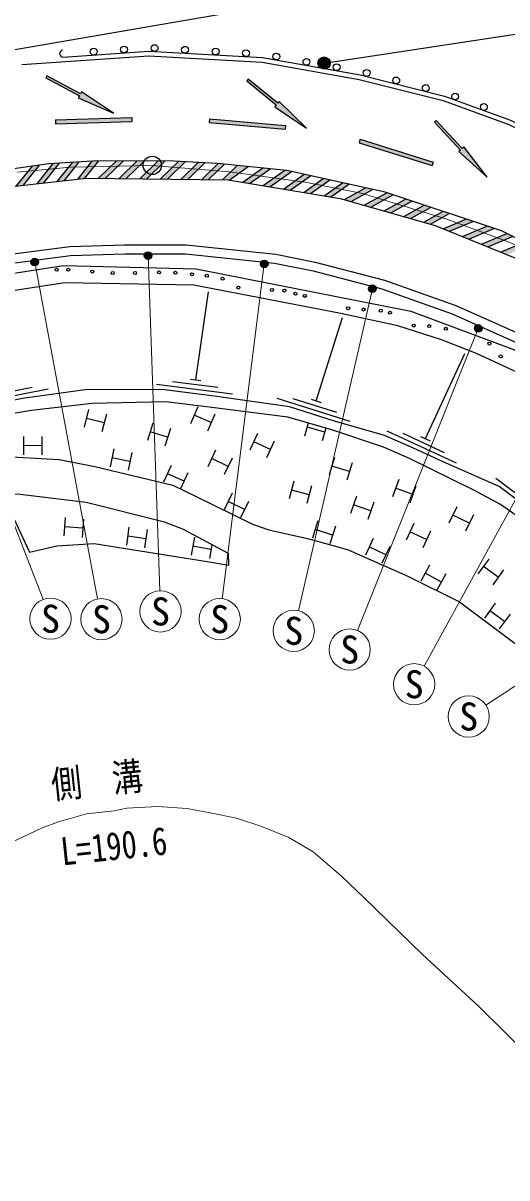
# Model space of a CAD drawing. Units: millimetres at full size, sheet at 1:1000; details may follow other scales. Extents: x 40000 to 680000, y 20000 to 380000.
# Drawn here: x 163321 to 194982, y 244452 to 320110 of the extents above; entities that cross this region are included whole.
import ezdxf
from ezdxf.enums import TextEntityAlignment as Align

# ---------------------------------------------------------------- set-up
doc = ezdxf.new("R2010")
doc.units = ezdxf.units.MM
doc.header["$LTSCALE"] = 1000
doc.linetypes.add('CHAIN', pattern=[18.5, 12, -1.5, 3.5, -1.5])
doc.linetypes.add('DASHED', pattern=[7.5, 6, -1.5])
for name, color, linetype, lineweight in [('M-BGD', 7, 'Continuous', 25), ('M-BMK', 2, 'CHAIN', 13), ('M-BMK-SRVR', 3, 'Continuous', 25), ('M-STR-HTXT', 7, 'Continuous', 13), ('M-STR-STRC', 7, 'Continuous', 25)]:
    doc.layers.add(name, color=color, linetype=linetype, lineweight=lineweight)
doc.styles.add('ＭＳ ゴシック', font='')
doc.styles.get('ＭＳ ゴシック').set_extended_font_data('MS Gothic')

msp = doc.modelspace()

# ---------------------------------------------------------------- hatches: boundary and pattern name
at = {"layer": 'M-STR-STRC'}
for points in [[(182679, 317278, -1), (183354, 317708, -0.41421), (183231, 317156, -0.41421)], [(169239, 314219), (167143, 315600), (167072, 315468), (164870, 316651), (164799, 316519), (167001, 315335), (166930, 315203)], [(181869, 313222), (180077, 314979), (179981, 314863), (178047, 316446), (177952, 316329), (179887, 314746), (179792, 314630)], [(165435, 313769), (165443, 313519), (170440, 313668), (170433, 313917)], [(175521, 313848), (175499, 313599), (180480, 313157), (180502, 313406)], [(193690, 310009), (192158, 311997), (192048, 311895), (190351, 313732), (190241, 313629), (191938, 311793), (191828, 311691)], [(185383, 312499), (185308, 312260), (190081, 310770), (190156, 311009)], [(166994, 311019), (166566, 310992), (165573, 309743), (166020, 309794)], [(168274, 311095), (168211, 311095), (167850, 311073), (166914, 309896), (167361, 309947)], [(169880, 311083), (169428, 311086), (168260, 309948), (168710, 309942)], [(171237, 311072), (170784, 311076), (169610, 309931), (170060, 309925)], [(172593, 311062), (172373, 310847), (171703, 310194), (171410, 309908), (170960, 309914), (171388, 310331), (172141, 311065), (172309, 311064)], [(173919, 311021), (173485, 311043), (172310, 309897), (172760, 309891)], [(175219, 310955), (174785, 310977), (173660, 309880), (174110, 309874)], [(164386, 310807), (163928, 310743), (162890, 309438), (163337, 309489)], [(165710, 310938), (165282, 310911), (164231, 309590), (164678, 309641)], [(176497, 310868), (176083, 310909), (175010, 309863), (175460, 309857)], [(178045, 310713), (177324, 310785), (176360, 309846), (176744, 309841), (176809, 309830)], [(179486, 310570), (179006, 310617), (177697, 309682), (178140, 309608)], [(180881, 310393), (180575, 310461), (180447, 310474), (179028, 309460), (179472, 309386)], [(182133, 310114), (181715, 310207), (180360, 309238), (180804, 309164)], [(183384, 309835), (182967, 309928), (181691, 309016), (182135, 308943)], [(184636, 309556), (184219, 309649), (183023, 308795), (183467, 308721)], [(186196, 309208), (185730, 309312), (184348, 308542), (184781, 308419)], [(187525, 308856), (187116, 308993), (185646, 308173), (186079, 308050)], [(188752, 308448), (188343, 308584), (186945, 307804), (187378, 307681)], [(189979, 308039), (189570, 308175), (188244, 307435), (188677, 307313)], [(191206, 307630), (190797, 307766), (189542, 307067), (189975, 306944)], [(192762, 307112), (192305, 307264), (190820, 306638), (191237, 306468)], [(194134, 306654), (193677, 306807), (192071, 306129), (192488, 305960)], [(195350, 306131), (194974, 306318), (193322, 305621), (193738, 305451)], [(196480, 305572), (196104, 305758), (194572, 305112), (194989, 304943)], [(171330, 304701, -0.41421), (171321, 305054, -0.41421), (171675, 305063, -1)], [(163938, 304248, -0.41421), (163876, 304597, -0.41421), (164225, 304658, -1)], [(178902, 304183, -1), (179299, 304487, -0.41421), (179252, 304136, -0.41421)], [(185968, 302573, -1), (186394, 302835, -0.41421), (186312, 302491, -0.41421)], [(192874, 300009, -1), (193335, 300202, -0.41421), (193201, 299875, -0.41421)]]:
    msp.add_hatch(color=256, dxfattribs=at).paths.add_polyline_path(points)

# ---------------------------------------------------------------- linework, layer by layer
at = {"layer": 'M-BGD'}
for p, q in [((174615, 296737), (175459, 302503)), ((182499, 295362), (184218, 300822)), ((189650, 292884), (192219, 298455)), ((173089, 296631), (176065, 296248)), ((174268, 296781), (174962, 296692)), ((160061, 295168), (164963, 296157)), ((160982, 295660), (163923, 296253)), ((172059, 296461), (177018, 295822)), ((179934, 295540), (184703, 294038)), ((180978, 295526), (183840, 294625)), ((182165, 295467), (182833, 295256)), ((167607, 294794), (167312, 293631)), ((168770, 294499), (168475, 293336)), ((174762, 294963), (174282, 293863)), ((175622, 293933), (174522, 294413)), ((175862, 294483), (175382, 293383)), ((168623, 293917), (167460, 294212)), ((171810, 293906), (171453, 292760)), ((181978, 293906), (181744, 293055)), ((183060, 293316), (181903, 293633)), ((183132, 293578), (182901, 292737)), ((163337, 293018), (163353, 291819)), ((164537, 293034), (164553, 291834)), ((172777, 292975), (171632, 293333)), ((172956, 293548), (172598, 292403)), ((178667, 293223), (178165, 292133)), ((187128, 293386), (191669, 291292)), ((188162, 293240), (190886, 291983)), ((189332, 293031), (189968, 292737)), ((164545, 292434), (163345, 292419)), ((169252, 292223), (169015, 291047)), ((175921, 292129), (175401, 291048)), ((179506, 292176), (178416, 292678)), ((179757, 292721), (179255, 291631)), ((170310, 291398), (169134, 291635)), ((170428, 291986), (170191, 290809)), ((176742, 291068), (175661, 291588)), ((177002, 291609), (176482, 290527)), ((183698, 291656), (183353, 290507)), ((184847, 291311), (184502, 290162)), ((173005, 291130), (172517, 290034)), ((173857, 290094), (172761, 290582)), ((174101, 290642), (173631, 289586)), ((184675, 290737), (183525, 291082)), ((181035, 290096), (180731, 288935)), ((182196, 289793), (181892, 288632)), ((187904, 290204), (187496, 289076)), ((189033, 289797), (188625, 288668)), ((194251, 290296), (198252, 287298)), ((177005, 289306), (176471, 288231)), ((182044, 289213), (180883, 289516)), ((185149, 289118), (184749, 287986)), ((188829, 289232), (187700, 289640)), ((177812, 288234), (176738, 288768)), ((178080, 288771), (177545, 287697)), ((186080, 288152), (184949, 288552)), ((186280, 288717), (185880, 287586)), ((191707, 288420), (191185, 287339)), ((166079, 287709), (165980, 286513)), ((167275, 287610), (167176, 286414)), ((182614, 287506), (182251, 286362)), ((192527, 287357), (191446, 287879)), ((192788, 287897), (192266, 286817)), ((167226, 287012), (166030, 287111)), ((170249, 287088), (170085, 285900)), ((171437, 286925), (171274, 285736)), ((183576, 286570), (182433, 286934)), ((183758, 287142), (183394, 285998)), ((188887, 287322), (188389, 286230)), ((189730, 286278), (188638, 286776)), ((189979, 286824), (189481, 285732)), ((171355, 286330), (170167, 286494)), ((174544, 286436), (174329, 285255)), ((186240, 286334), (185718, 285254)), ((175617, 285631), (174436, 285845)), ((175672, 285933), (175510, 285040)), ((187060, 285272), (185979, 285794)), ((187321, 285812), (186799, 284732)), ((189928, 284594), (189354, 283540)), ((193800, 284992), (193091, 284024)), ((194414, 283799), (193446, 284508)), ((190695, 283493), (189641, 284067)), ((190981, 284020), (190408, 282966)), ((194768, 284283), (194059, 283315)), ((194220, 282097), (193509, 281130)), ((194831, 280903), (193864, 281614)), ((195186, 281386), (194475, 280419))]:
    msp.add_line(p, q, dxfattribs=at)
for points in [[(163243, 317390), (171549, 317966), (178958, 317552), (185321, 316422), (190808, 315028), (195112, 313467), (198270, 311934), (202067, 309492), (206506, 305934), (213278, 299651), (215303, 297454)], [(165952, 317879), (171547, 318267), (178993, 317851), (185384, 316715), (190896, 315316), (195229, 313744), (198417, 312196), (202243, 309735), (206702, 306161), (213491, 299863), (215523, 297657)], [(123195, 272895), (124967, 275267), (130941, 282447), (133617, 285703), (136304, 289525), (139044, 292491), (144263, 297314), (149140, 300238), (151929, 301357), (155323, 302392), (159872, 303298), (165964, 304218), (174651, 304016), (188702, 301231), (195485, 298697), (201426, 295167), (204822, 292750), (207827, 290114), (212719, 285512), (214941, 283204)], [(214941, 283204), (214278, 282566), (211679, 285084), (206785, 289325), (204326, 291741), (201737, 293696), (198400, 295669), (195678, 297221), (192990, 298469), (190696, 299354), (187850, 300268), (184113, 301094), (174489, 302941), (166043, 303103), (160743, 302283), (155513, 301328), (151543, 300149), (149324, 299110), (144763, 296279), (140456, 292525), (138463, 290412), (136492, 287822), (133897, 284239), (130724, 280423)], [(209747, 276711), (205102, 281240), (201564, 284578), (198289, 286896), (194484, 289746), (190804, 291361), (188864, 292255), (186982, 293087), (183700, 294040), (180757, 294967), (176002, 295651), (172584, 296091), (167525, 296095), (163272, 295510), (158846, 294617), (154331, 293382)], [(207869, 277086), (204678, 280813), (201073, 283871), (197852, 286259), (194559, 288581), (192814, 289501), (188605, 291587), (186911, 292316), (183522, 293467), (180636, 294288), (175491, 294949), (172652, 295289), (167820, 295184), (163868, 294725), (158967, 293916), (154475, 292799)], [(123195, 272895), (128931, 276944), (133128, 280484), (137235, 283985), (139513, 285954), (141624, 287378), (143959, 288871), (146068, 289878), (150435, 291786), (152859, 292017), (157851, 291956), (165674, 291512), (168023, 291053), (173118, 289841), (174640, 289084), (178336, 287278), (179403, 286918), (181924, 286338), (183774, 285843), (184594, 285610), (188500, 283877), (191870, 282192), (198565, 277199), (204338, 271075)]]:
    msp.add_lwpolyline(points, dxfattribs=at)
at = {"layer": 'M-BGD', "linetype": 'DASHED'}
for points in [[(161849, 304878), (166379, 305478), (169966, 305584), (173986, 305588), (179859, 304979), (182441, 304457), (186969, 303266), (191632, 301619), (195811, 299745), (198638, 298233), (202854, 295427), (208268, 291350), (212713, 287152), (214997, 284309), (216020, 282531), (224880, 265663), (228823, 258558), (231564, 254274), (233321, 252052), (238402, 246336), (239911, 244838)], [(161954, 304287), (166427, 304879), (169975, 304984), (173955, 304988), (179768, 304385), (182305, 303873), (186792, 302692), (191409, 301061), (195546, 299206), (198330, 297718), (202507, 294937), (207880, 290890), (212271, 286745), (214500, 283969), (215494, 282242), (224352, 265378), (228308, 258250), (231075, 253925), (232862, 251667), (237966, 245924), (239449, 244452)]]:
    msp.add_lwpolyline(points, dxfattribs=at)
at = {"layer": 'M-BGD'}
msp.add_lwpolyline([(161939, 289291), (163729, 285445), (165531, 285860), (167970, 286019), (175361, 284847), (176789, 284595), (176755, 285351), (173771, 286955), (172566, 287408), (167439, 288693), (163128, 289219)], close=True, dxfattribs=at)
for centre, radius in [((169927, 318380), 225), ((171923, 318471), 225), ((173920, 318359), 225), ((167932, 318242), 225), ((175917, 318248), 225), ((177913, 318137), 225), ((179898, 317919), 225), ((181867, 317569), 225), ((183836, 317219), 225), ((185800, 316842), 225), ((187738, 316350), 225), ((189676, 315857), 225), ((191595, 315301), 225), ((193475, 314619), 225), ((165519, 303948), 100), ((166277, 303948), 100), ((167849, 303831), 100), ((169189, 303734), 100), ((170645, 303734), 100), ((172217, 303773), 100), ((173285, 303754), 100), ((174372, 303657), 100), ((175343, 303560), 100), ((176372, 303366), 100), ((177410, 302782), 100), ((179604, 302627), 100), ((180419, 302588), 100), ((181138, 302375), 100), ((181759, 302239), 100), ((184593, 301424), 100), ((185603, 301346), 100), ((186729, 301268), 100), ((187331, 301133), 100), ((188888, 300296), 100), ((189898, 300258), 100), ((190985, 300083), 100), ((193842, 299111), 100), ((194580, 298277), 100)]:
    msp.add_circle(centre, radius, dxfattribs=at)
msp.add_arc((165937, 318103), 225, 93.96431, 273.96431, dxfattribs=at)
at = {"layer": 'M-BMK'}
msp.add_lwpolyline([(162954, 310337), (166411, 310665), (171775, 310789), (176819, 310358), (181783, 309684), (185532, 308954), (191042, 307270), (195061, 305775), (199473, 303849), (202796, 302070), (207441, 298805), (210748, 296207), (213636, 293265), (216299, 290357), (220455, 285486), (223932, 280938), (228486, 274708), (236999, 262164), (241094, 256557), (246281, 250155)], dxfattribs=at)
at = {"layer": 'M-BMK-SRVR'}
msp.add_circle((171775, 310789), 600, dxfattribs=at)
at = {"layer": 'M-STR-HTXT'}
for p, q in [((164081, 304453), (168199, 282381)), ((171503, 304882), (172265, 282915)), ((179100, 304335), (176354, 282398)), ((156699, 302840), (164625, 282347)), ((186181, 302704), (181335, 281611)), ((193105, 300106), (185195, 280323)), ((199838, 296746), (189563, 277978)), ((211362, 287140), (193609, 275425)), ((169277, 268510), (170099, 268671)), ((170099, 268671), (172122, 268780)), ((172122, 268780), (174067, 268663)), ((174067, 268663), (175556, 268368)), ((165628, 267780), (167459, 268296)), ((167459, 268296), (169277, 268510)), ((175556, 268368), (177277, 268027)), ((177277, 268027), (178871, 267490)), ((162534, 266425), (164569, 267386)), ((164569, 267386), (165628, 267780)), ((178871, 267490), (180713, 266751)), ((180713, 266751), (182302, 265822)), ((182302, 265822), (184173, 264202)), ((184173, 264202), (185610, 262830)), ((185610, 262830), (189460, 259091)), ((189460, 259091), (193108, 255719)), ((193108, 255719), (197135, 251723))]:
    msp.add_line(p, q, dxfattribs=at)
for centre in [(165112, 281087), (168447, 281054), (172311, 281566), (176187, 281059), (181032, 280295), (184693, 279069), (188914, 276794), (192482, 274682)]:
    msp.add_circle(centre, 1350, dxfattribs=at)
at = {"layer": 'M-STR-STRC'}
for p, q in [((160533, 317987), (240969, 331893)), ((183016, 317493), (250483, 327693)), ((164870, 316651), (164799, 316519)), ((164799, 316519), (167001, 315335)), ((167072, 315468), (164870, 316651)), ((178047, 316446), (177952, 316329)), ((177952, 316329), (179887, 314746)), ((179981, 314863), (178047, 316446)), ((167143, 315599), (167072, 315468)), ((169239, 314219), (167143, 315600)), ((167001, 315335), (166930, 315203)), ((166930, 315203), (169239, 314219)), ((179887, 314746), (179792, 314630)), ((180076, 314978), (179981, 314863)), ((181869, 313222), (180077, 314979)), ((179792, 314630), (181869, 313222)), ((165435, 313769), (170433, 313917)), ((165435, 313769), (165443, 313519)), ((165443, 313519), (170440, 313668)), ((170433, 313917), (170440, 313668)), ((175521, 313848), (175499, 313599)), ((175499, 313599), (180480, 313157)), ((175521, 313848), (180502, 313406)), ((180502, 313406), (180480, 313157)), ((190351, 313732), (190241, 313629)), ((190241, 313629), (191938, 311793)), ((192048, 311895), (190351, 313732)), ((185383, 312499), (185308, 312260)), ((185383, 312499), (190156, 311009)), ((185308, 312260), (190081, 310770)), ((191938, 311793), (191828, 311691)), ((192158, 311997), (192048, 311895)), ((193690, 310009), (192158, 311997)), ((165573, 309743), (166566, 310992)), ((166020, 309794), (166994, 311019)), ((166914, 309896), (167850, 311073)), ((167361, 309947), (168274, 311095)), ((168260, 309948), (169428, 311086)), ((168710, 309942), (169880, 311083)), ((169610, 309931), (170784, 311076)), ((170060, 309925), (171237, 311072)), ((170960, 309914), (172141, 311065)), ((171410, 309908), (172593, 311062)), ((172310, 309897), (173485, 311043)), ((172760, 309891), (173919, 311021)), ((173660, 309880), (174785, 310977)), ((174110, 309874), (175219, 310955)), ((190156, 311009), (190081, 310770)), ((191828, 311691), (193690, 310009)), ((162890, 309438), (163928, 310743)), ((163337, 309489), (164386, 310807)), ((164231, 309590), (165282, 310911)), ((164678, 309641), (165710, 310938)), ((175010, 309863), (176083, 310909)), ((175460, 309857), (176497, 310868)), ((176360, 309846), (177324, 310785)), ((176809, 309830), (178045, 310713)), ((177697, 309682), (179006, 310617)), ((178140, 309608), (179486, 310570)), ((179028, 309460), (180447, 310474)), ((179472, 309386), (180881, 310393)), ((180360, 309238), (181715, 310207)), ((180804, 309164), (182133, 310114)), ((181691, 309016), (182967, 309928)), ((182135, 308943), (183384, 309835)), ((183023, 308795), (184219, 309649)), ((183467, 308721), (184636, 309556)), ((184348, 308542), (185730, 309312)), ((184781, 308419), (186196, 309208)), ((185646, 308173), (187116, 308993)), ((186079, 308050), (187525, 308856)), ((186945, 307804), (188343, 308584)), ((187378, 307681), (188752, 308448)), ((188244, 307435), (189570, 308175)), ((188677, 307313), (189979, 308039)), ((189542, 307067), (190797, 307766)), ((189975, 306944), (191206, 307630)), ((190820, 306638), (192305, 307264)), ((191237, 306468), (192762, 307112)), ((192071, 306129), (193677, 306807)), ((192488, 305960), (194134, 306654)), ((193322, 305621), (194974, 306318)), ((193738, 305451), (195350, 306131)), ((194572, 305112), (196104, 305758))]:
    msp.add_line(p, q, dxfattribs=at)
for points in [[(221353, 283136), (217815, 288581), (216299, 290357), (213636, 293265), (210748, 296207), (204408, 301139), (202633, 302341), (198993, 304328), (194621, 306492), (187020, 309025), (180575, 310461), (176040, 310914), (173202, 311057), (168211, 311095), (164994, 310893), (160529, 310263)], [(110331, 265064), (117670, 278224), (120913, 283323), (125775, 289457), (132044, 295683), (136220, 298782), (143880, 303580), (151976, 306989), (160475, 309163), (167458, 309958), (176744, 309841), (184072, 308620), (190284, 306856), (197009, 304121), (202458, 301088), (208653, 296687), (213313, 292469), (216986, 288742), (221353, 283136)]]:
    msp.add_lwpolyline(points, dxfattribs=at)
for centre, radius in [((183016, 317493), 400), ((171503, 304882), 250), ((164081, 304453), 250), ((179100, 304335), 250), ((186181, 302704), 250), ((193105, 300106), 250)]:
    msp.add_circle(centre, radius, dxfattribs=at)

# ---------------------------------------------------------------- texts
at = {"layer": 'M-STR-HTXT', "style": 'ＭＳ ゴシック'}
for p in [(172311, 281566), (165112, 281087), (168447, 281054), (176187, 281059), (181032, 280295), (184693, 279069), (188914, 276794), (192482, 274682)]:
    msp.add_text('S', height=1833, dxfattribs=at).set_placement(p, align=Align.MIDDLE_CENTER)
at = {"layer": 'M-STR-HTXT', "style": 'ＭＳ ゴシック', "width": 0.8}
for s, p in [('側\u3000溝', (168300, 269048)), ('L=190.6', (169417, 264740))]:
    msp.add_text(s, height=1833, rotation=6.03, dxfattribs=at).set_placement(p, align=Align.BOTTOM_CENTER)

doc.saveas('drawing.dxf')
